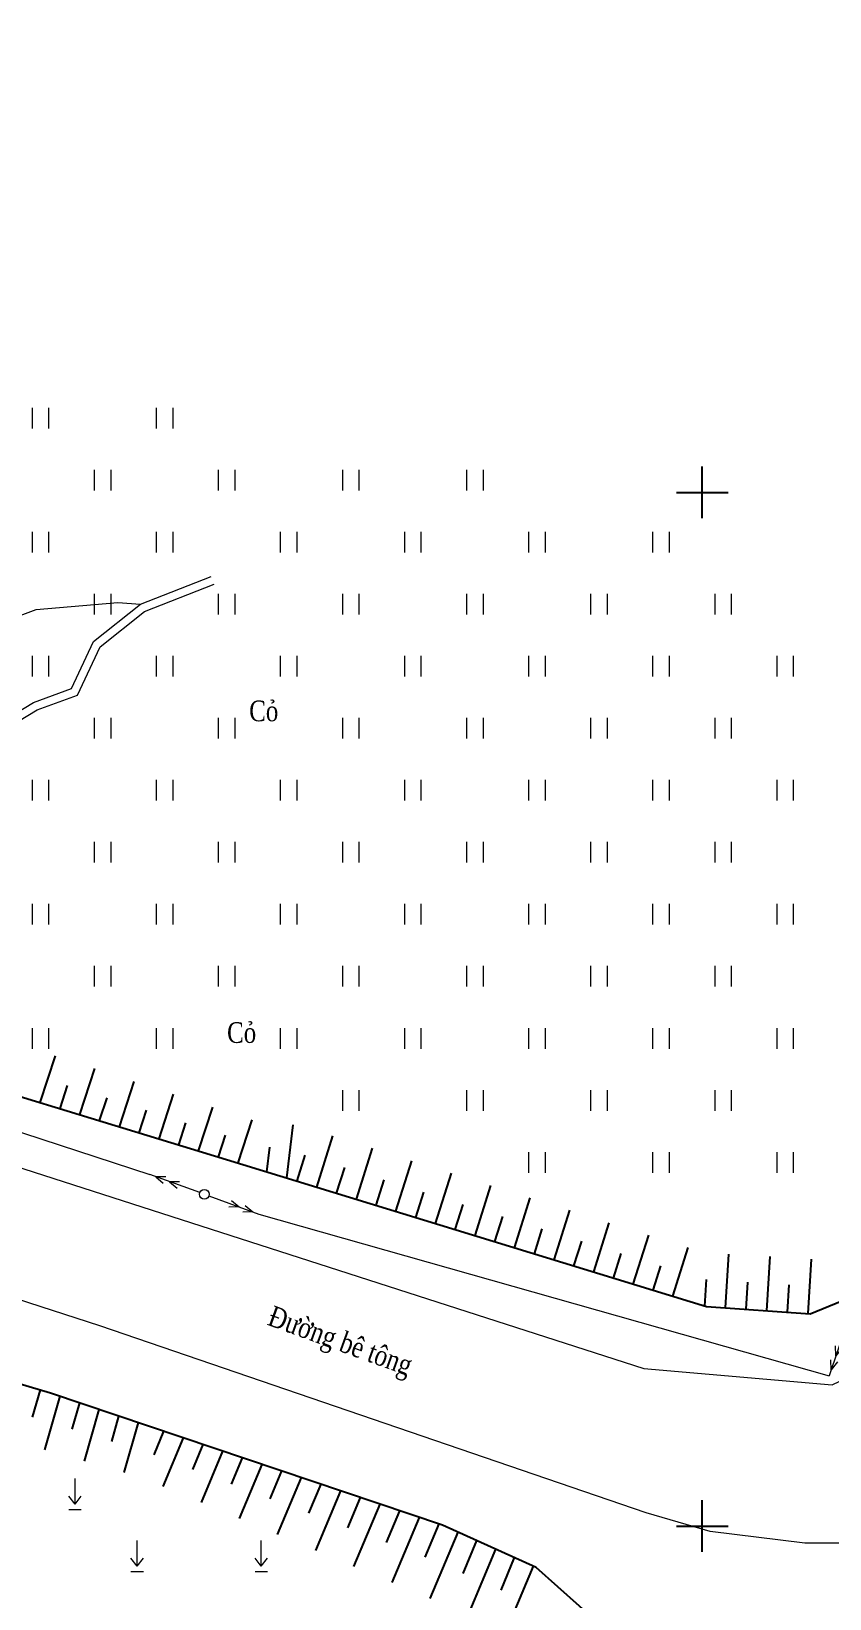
# Model space of a CAD drawing. Header units: metres. Extents: x 585499 to 586851, y 1565849 to 1566901.
# Drawn here: x 585917.6 to 585956.2, y 1566196.5 to 1566272.3 of the extents above; entities that cross this region are included whole.
import ezdxf

# ---------------------------------------------------------------- set-up
doc = ezdxf.new("R2010")
doc.units = ezdxf.units.M
for name, color, linetype in [('CTL', 165, 'Continuous'), ('K_HUNG', 7, 'Continuous'), ('taluy', 15, 'Continuous')]:
    doc.layers.add(name, color=color, linetype=linetype)
for name, color, linetype, lineweight in [('duong bo', 97, 'Continuous', 0), ('duong nhua-bt', 10, 'Continuous', 0), ('Ghi chu', 2, 'Continuous', 5), ('text', 7, 'Continuous', 0), ('ThucVat', 90, 'Continuous', 0), ('thuy van', 111, 'Continuous', 0), ('đuongdien', 2, 'Continuous', 0)]:
    doc.layers.add(name, color=color, linetype=linetype, lineweight=lineweight)
doc.styles.add('ghi chu', font='times.ttf', dxfattribs={"height": 1})
doc.linetypes.add('B_DAP_CAO1', pattern='A,0.2,[130,ltypeshp.shx,S=0.7500000000000001,R=0,X=0,Y=0.75],1.2,[130,ltypeshp.shx,S=0.25,R=0,X=0,Y=0.25],1', length=2.4)
doc.linetypes.add('TAluy-500', pattern='A,0.667,[130,ltypeshp.shx,S=-0.25,R=0,X=-0.25,Y=0.25],0.333', length=1)
doc.linetypes.add('TAluy-500N', pattern='A,0.667,[130,ltypeshp.shx,S=-0.25,R=0,X=0.25,Y=-0.25],0.333', length=1)

# ---------------------------------------------------------------- blocks, each defined once
blk = doc.blocks.new('cdct')
at = {"layer": 'Ghi chu'}
for points in [[(-0.9471882375665928, 0), (-11.22761537194384, 0)], [(-8.176448829700973, -0.6559830730514022), (-10, 0), (-8.176448829700973, 0.6967160433578101)], [(-5.322867662595911, -0.6559830730514022), (-7.146418832894994, 0), (-5.322867662595911, 0.6967160433578101)], [(0.9471882370920071, 0), (11.22761537194384, 0)], [(5.322867662595911, -0.6559830730514022), (7.146418832894938, 0), (5.322867662595911, 0.6967160433578101)], [(8.176448829700917, -0.6559830730514022), (10, 0), (8.176448829700917, 0.6967160433578101)]]:
    blk.add_lwpolyline(points, dxfattribs=at)
blk.add_circle((0, 0), 0.9471882373144785, dxfattribs=at)
blk = doc.blocks.new('dcs')
at = {"layer": 'ThucVat', "color": 8}
for points in [[(587828.5704343354, 1565298.143865199), (587828.5704343354, 1565297.143865199)], [(587829.3704343354, 1565298.143865199), (587829.3704343354, 1565297.143865199)]]:
    blk.add_lwpolyline(points, dxfattribs=at)
blk = doc.blocks.new('aa')
at = {"layer": 'ThucVat', "color": 8}
for p, q in [((586849.3487158166, 1565409.619042327), (586849.3487158166, 1565410.869042327)), ((586849.3487158166, 1565409.619042327), (586849.0487158166, 1565410.019042327)), ((586849.3487158166, 1565409.619042327), (586849.6487158167, 1565410.019042327)), ((586849.0487158166, 1565409.369042327), (586849.6487158167, 1565409.369042327))]:
    blk.add_line(p, q, dxfattribs=at)

msp = doc.modelspace()

# ---------------------------------------------------------------- linework, layer by layer
at = {"layer": 'CTL', "color": 8}
for p, q in [((585918.000519759, 1566220.489035575, 14.25), (585918.7340319513, 1566222.745331165, 14.25)), ((585918.000519759, 1566220.489035575, 14.25), (585918.7340319513, 1566222.745331165, 14.25)), ((585919.913685524, 1566219.904999892, 14.25), (585920.6360466408, 1566222.12699459, 14.25)), ((585919.913685524, 1566219.904999892, 14.25), (585920.6360466408, 1566222.12699459, 14.25)), ((585921.8268512891, 1566219.320964208, 14.25), (585922.5380613302, 1566221.508658014, 14.25)), ((585921.8268512891, 1566219.320964208, 14.25), (585922.5380613302, 1566221.508658014, 14.25)), ((585918.9571026416, 1566220.197017734, 14.25), (585919.3210709689, 1566221.316590306, 14.25)), ((585918.9571026416, 1566220.197017734, 14.25), (585919.3210709689, 1566221.316590306, 14.25)), ((585920.8702684066, 1566219.61298205, 14.25), (585921.2286611961, 1566220.715404176, 14.25)), ((585920.8702684066, 1566219.61298205, 14.25), (585921.2286611961, 1566220.715404176, 14.25)), ((585923.7400170541, 1566218.736928525, 14.25), (585924.4400760197, 1566220.890321438, 14.25)), ((585923.7400170541, 1566218.736928525, 14.25), (585924.4400760197, 1566220.890321438, 14.25)), ((585922.7834341716, 1566219.028946367, 14.25), (585923.1362514233, 1566220.114218046, 14.25)), ((585922.7834341716, 1566219.028946367, 14.25), (585923.1362514233, 1566220.114218046, 14.25)), ((585925.6531828194, 1566218.152892841, 14.25), (585926.3420907093, 1566220.271984862, 14.25)), ((585925.6531828194, 1566218.152892841, 14.25), (585926.3420907093, 1566220.271984862, 14.25)), ((585924.6965999367, 1566218.444910683, 14.25), (585925.0438416506, 1566219.513031917, 14.25)), ((585924.6965999367, 1566218.444910683, 14.25), (585925.0438416506, 1566219.513031917, 14.25)), ((585927.566080348, 1566217.568032058, 14.25), (585928.2441053988, 1566219.653648286, 14.25)), ((585927.566080348, 1566217.568032058, 14.25), (585928.2441053988, 1566219.653648286, 14.25)), ((585929.9247676271, 1566216.844151003, 14.25), (585930.2268254085, 1566219.4032889, 14.25)), ((585929.9247676271, 1566216.844151003, 14.25), (585930.2268254085, 1566219.4032889, 14.25)), ((585926.6097657018, 1566217.860874999, 14.25), (585926.9514318779, 1566218.911845787, 14.25)), ((585926.6097657018, 1566217.860874999, 14.25), (585926.9514318779, 1566218.911845787, 14.25)), ((585928.9530261554, 1566217.142378432, 14.25), (585929.0933726591, 1566218.331442506, 14.25)), ((585928.9530261554, 1566217.142378432, 14.25), (585929.0933726591, 1566218.331442506, 14.25)), ((585931.3718962437, 1566216.400027275, 14.25), (585932.1502088081, 1566218.875590088, 14.25)), ((585931.3718962437, 1566216.400027275, 14.25), (585932.1502088081, 1566218.875590088, 14.25)), ((585930.4158822226, 1566216.693427949, 14.25), (585930.8060640612, 1566217.934471322, 14.25)), ((585930.4158822226, 1566216.693427949, 14.25), (585930.8060640612, 1566217.934471322, 14.25)), ((585933.2839242858, 1566215.813225926, 14.25), (585934.0581346245, 1566218.275740874, 14.25)), ((585933.2839242858, 1566215.813225926, 14.25), (585934.0581346245, 1566218.275740874, 14.25)), ((585935.1959523279, 1566215.226424578, 14.25), (585935.9660604409, 1566217.675891661, 14.25)), ((585935.1959523279, 1566215.226424578, 14.25), (585935.9660604409, 1566217.675891661, 14.25)), ((585932.3279102646, 1566216.1066266, 14.25), (585932.7160409904, 1566217.341146041, 14.25)), ((585932.3279102646, 1566216.1066266, 14.25), (585932.7160409904, 1566217.341146041, 14.25)), ((585937.10798037, 1566214.639623229, 14.25), (585937.8739862572, 1566217.076042447, 14.25)), ((585937.10798037, 1566214.639623229, 14.25), (585937.8739862572, 1566217.076042447, 14.25)), ((585934.2399383067, 1566215.519825252, 14.25), (585934.6260179197, 1566216.74782076, 14.25)), ((585934.2399383067, 1566215.519825252, 14.25), (585934.6260179197, 1566216.74782076, 14.25)), ((585936.1519663489, 1566214.933023904, 14.25), (585936.5359948489, 1566216.154495479, 14.25)), ((585936.1519663489, 1566214.933023904, 14.25), (585936.5359948489, 1566216.154495479, 14.25)), ((585939.0200084121, 1566214.052821881, 14.25), (585939.7819120736, 1566216.476193233, 14.25)), ((585939.0200084121, 1566214.052821881, 14.25), (585939.7819120736, 1566216.476193233, 14.25)), ((585938.063994391, 1566214.346222555, 14.25), (585938.4459717781, 1566215.561170198, 14.25)), ((585938.063994391, 1566214.346222555, 14.25), (585938.4459717781, 1566215.561170198, 14.25)), ((585940.9320364542, 1566213.466020532, 14.25), (585941.68983789, 1566215.876344019, 14.25)), ((585940.9320364542, 1566213.466020532, 14.25), (585941.68983789, 1566215.876344019, 14.25)), ((585939.9760224331, 1566213.759421207, 14.25), (585940.3559487074, 1566214.967844917, 14.25)), ((585939.9760224331, 1566213.759421207, 14.25), (585940.3559487074, 1566214.967844917, 14.25)), ((585942.8440644963, 1566212.879219184, 14.25), (585943.5977637063, 1566215.276494806, 14.25)), ((585942.8440644963, 1566212.879219184, 14.25), (585943.5977637063, 1566215.276494806, 14.25)), ((585944.7560925385, 1566212.292417835, 14.25), (585945.5056895227, 1566214.676645592, 14.25)), ((585944.7560925385, 1566212.292417835, 14.25), (585945.5056895227, 1566214.676645592, 14.25)), ((585941.8880504753, 1566213.172619858, 14.25), (585942.2659256367, 1566214.374519635, 14.25)), ((585941.8880504753, 1566213.172619858, 14.25), (585942.2659256367, 1566214.374519635, 14.25)), ((585943.8000785173, 1566212.58581851, 14.25), (585944.1759025659, 1566213.781194354, 14.25)), ((585943.8000785173, 1566212.58581851, 14.25), (585944.1759025659, 1566213.781194354, 14.25)), ((585946.6681205805, 1566211.705616487, 14.25), (585947.4136153391, 1566214.076796378, 14.25)), ((585946.6681205805, 1566211.705616487, 14.25), (585947.4136153391, 1566214.076796378, 14.25)), ((585945.7121065594, 1566211.999017161, 14.25), (585946.0858794951, 1566213.187869073, 14.25)), ((585945.7121065594, 1566211.999017161, 14.25), (585946.0858794951, 1566213.187869073, 14.25)), ((585948.5801486226, 1566211.118815138, 14.25), (585949.3215411555, 1566213.476947164, 14.25)), ((585948.5801486226, 1566211.118815138, 14.25), (585949.3215411555, 1566213.476947164, 14.25)), ((585951.1231204217, 1566210.555634344, 14.25), (585951.2814647149, 1566213.158553567, 14.25)), ((585951.1231204217, 1566210.555634344, 14.25), (585951.2814647149, 1566213.158553567, 14.25)), ((585953.1185088891, 1566210.419051178, 14.25), (585953.2777742778, 1566213.037111692, 14.25)), ((585953.1185088891, 1566210.419051178, 14.25), (585953.2777742778, 1566213.037111692, 14.25)), ((585947.6241346017, 1566211.412215813, 14.25), (585947.9958564246, 1566212.594543792, 14.25)), ((585947.6241346017, 1566211.412215813, 14.25), (585947.9958564246, 1566212.594543792, 14.25)), ((585955.1138973566, 1566210.282468012, 14.25), (585955.2740838407, 1566212.915669817, 14.25)), ((585955.1138973566, 1566210.282468012, 14.25), (585955.2740838407, 1566212.915669817, 14.25)), ((585950.1266589895, 1566210.644191154, 14.25), (585950.2049844614, 1566211.931732829, 14.25)), ((585950.1266589895, 1566210.644191154, 14.25), (585950.2049844614, 1566211.931732829, 14.25)), ((585952.1208146553, 1566210.48734276, 14.25), (585952.2002170759, 1566211.792587695, 14.25)), ((585952.1208146553, 1566210.48734276, 14.25), (585952.2002170759, 1566211.792587695, 14.25)), ((585954.1162031229, 1566210.350759595, 14.25), (585954.1960660911, 1566211.663575175, 14.25)), ((585954.1162031229, 1566210.350759595, 14.25), (585954.1960660911, 1566211.663575175, 14.25)), ((585917.987974111, 1566206.585188606, 14.25), (585917.6137742526, 1566205.276485806, 14.25)), ((585917.987974111, 1566206.585188606, 14.25), (585917.6137742526, 1566205.276485806, 14.25)), ((585918.9418973525, 1566206.283885178, 14.25), (585918.2010431536, 1566203.692868793, 14.25)), ((585918.9418973525, 1566206.283885178, 14.25), (585918.2010431536, 1566203.692868793, 14.25)), ((585919.8904714589, 1566205.963874025, 14.25), (585919.526491686, 1566204.690914303, 14.25)), ((585919.8904714589, 1566205.963874025, 14.25), (585919.526491686, 1566204.690914303, 14.25)), ((585920.8390455655, 1566205.643862872, 14.25), (585920.1239806727, 1566203.143040367, 14.25)), ((585920.8390455655, 1566205.643862872, 14.25), (585920.1239806727, 1566203.143040367, 14.25)), ((585921.787619672, 1566205.32385172, 14.25), (585921.4365345521, 1566204.095988937, 14.25)), ((585921.787619672, 1566205.32385172, 14.25), (585921.4365345521, 1566204.095988937, 14.25)), ((585922.7361937785, 1566205.003840567, 14.25), (585922.0469181917, 1566202.593211941, 14.25)), ((585922.7361937785, 1566205.003840567, 14.25), (585922.0469181917, 1566202.593211941, 14.25)), ((585923.9623166699, 1566204.5901955, 14.25), (585923.4834412632, 1566203.448808848, 14.25)), ((585923.9623166699, 1566204.5901955, 14.25), (585923.4834412632, 1566203.448808848, 14.25)), ((585924.9123021812, 1566204.269708195, 14.25), (585923.926694396, 1566201.920538549, 14.25)), ((585924.9123021812, 1566204.269708195, 14.25), (585923.926694396, 1566201.920538549, 14.25)), ((585925.8622876924, 1566203.949220891, 14.25), (585925.3555553139, 1566202.741437896, 14.25)), ((585925.8622876924, 1566203.949220891, 14.25), (585925.3555553139, 1566202.741437896, 14.25)), ((585926.8122732035, 1566203.628733586, 14.25), (585925.7709514748, 1566201.146771254, 14.25)), ((585926.8122732035, 1566203.628733586, 14.25), (585925.7709514748, 1566201.146771254, 14.25)), ((585927.7622587149, 1566203.308246282, 14.25), (585927.2276693645, 1566202.034066944, 14.25)), ((585927.7622587149, 1566203.308246282, 14.25), (585927.2276693645, 1566202.034066944, 14.25)), ((585928.7122442261, 1566202.987758977, 14.25), (585927.6152085536, 1566200.373003958, 14.25)), ((585928.7122442261, 1566202.987758977, 14.25), (585927.6152085536, 1566200.373003958, 14.25)), ((585929.6622297374, 1566202.667271673, 14.25), (585929.0997834152, 1566201.326695992, 14.25)), ((585929.6622297374, 1566202.667271673, 14.25), (585929.0997834152, 1566201.326695992, 14.25)), ((585930.6122152486, 1566202.346784368, 14.25), (585929.4594656324, 1566199.599236663, 14.25)), ((585930.6122152486, 1566202.346784368, 14.25), (585929.4594656324, 1566199.599236663, 14.25)), ((585931.5622007599, 1566202.026297064, 14.25), (585930.9718974659, 1566200.61932504, 14.25)), ((585931.5622007599, 1566202.026297064, 14.25), (585930.9718974659, 1566200.61932504, 14.25)), ((585932.5121862711, 1566201.705809759, 14.25), (585931.3037227114, 1566198.825469368, 14.25)), ((585932.5121862711, 1566201.705809759, 14.25), (585931.3037227114, 1566198.825469368, 14.25)), ((585933.4621717824, 1566201.385322455, 14.25), (585932.8440115165, 1566199.911954087, 14.25)), ((585933.4621717824, 1566201.385322455, 14.25), (585932.8440115165, 1566199.911954087, 14.25)), ((585934.4121572936, 1566201.06483515, 14.25), (585933.1479797902, 1566198.051702073, 14.25)), ((585934.4121572936, 1566201.06483515, 14.25), (585933.1479797902, 1566198.051702073, 14.25)), ((585935.3621428049, 1566200.744347846, 14.25), (585934.7161255672, 1566199.204583135, 14.25)), ((585935.3621428049, 1566200.744347846, 14.25), (585934.7161255672, 1566199.204583135, 14.25)), ((585936.312128316, 1566200.423860541, 14.25), (585934.9922368691, 1566197.277934778, 14.25)), ((585936.312128316, 1566200.423860541, 14.25), (585934.9922368691, 1566197.277934778, 14.25)), ((585937.2621138273, 1566200.103373237, 14.25), (585936.5882396179, 1566198.497212183, 14.25)), ((585937.2621138273, 1566200.103373237, 14.25), (585936.5882396179, 1566198.497212183, 14.25)), ((585938.181271717, 1566199.709409125, 14.25), (585936.8364939479, 1566196.504167482, 14.25)), ((585938.181271717, 1566199.709409125, 14.25), (585936.8364939479, 1566196.504167482, 14.25)), ((585939.0929801152, 1566199.297689351, 14.25), (585938.4258013013, 1566197.707486593, 14.25)), ((585939.0929801152, 1566199.297689351, 14.25), (585938.4258013013, 1566197.707486593, 14.25)), ((585940.0046885133, 1566198.885969577, 14.25), (585938.6807510267, 1566195.730400187, 14.25)), ((585940.0046885133, 1566198.885969577, 14.25), (585938.6807510267, 1566195.730400187, 14.25)), ((585940.9163969115, 1566198.474249803, 14.25), (585940.2596382388, 1566196.908883172, 14.25)), ((585940.9163969115, 1566198.474249803, 14.25), (585940.2596382388, 1566196.908883172, 14.25)), ((585941.8281053097, 1566198.062530029, 14.25), (585940.5250081056, 1566194.956632892, 14.25)), ((585941.8281053097, 1566198.062530029, 14.25), (585940.5250081056, 1566194.956632892, 14.25))]:
    msp.add_line(p, q, dxfattribs=at)
at = {"layer": 'duong bo', "color": 8, "linetype": 'B_DAP_CAO1', "elevation": 14.25}
msp.add_lwpolyline([(585898.8045618113, 1566236.403208427), (585901.338, 1566237.596), (585906.462, 1566238.81), (585913.836, 1566242.852), (585917.8010000001, 1566244.33), (585921.75, 1566244.668), (585922.8430198502, 1566244.591229059)], dxfattribs=at)
at = {"layer": 'duong nhua-bt', "color": 8, "elevation": 14.25}
for points in [[(585855.3920000001, 1566272.302), (585850.7150000001, 1566256.224), (585850.052, 1566253.234), (585849.554, 1566248.547), (585850.439, 1566244.547), (585854.4160000001, 1566239.327), (585857.7640000001, 1566237.01), (585891.015, 1566225.71), (585947.1760000001, 1566207.63), (585956.2870000001, 1566206.835), (585959.483, 1566208.358), (585962.1470000001, 1566210.916), (585964.5800000001, 1566215.159), (585967.533, 1566221.544)], [(585959.008, 1566199.167), (585954.959, 1566199.173), (585950.386, 1566199.736), (585947.2910000001, 1566200.649), (585920.8720000001, 1566209.69), (585920.8720000001, 1566209.69), (585920.8720000001, 1566209.69), (585857.106, 1566230.357), (585845.613, 1566228.5), (585840.9720000001, 1566223.736), (585835.008, 1566203.384), (585828.838, 1566182.683), (585822.1440000001, 1566160.364), (585815.62, 1566138.732), (585811.4990000001, 1566124.426), (585810.289, 1566120.043), (585805.211, 1566102.437), (585800.248, 1566084.844), (585794.142, 1566063.072), (585783.338, 1566026.597)]]:
    msp.add_lwpolyline(points, dxfattribs=at)
at = {"layer": 'K_HUNG', "color": 8}
for p, q in [((585950, 1566248.75), (585950, 1566251.25)), ((585948.75, 1566250), (585951.25, 1566250)), ((585950, 1566198.75), (585950, 1566201.25)), ((585948.75, 1566200), (585951.25, 1566200))]:
    msp.add_line(p, q, dxfattribs=at)
at = {"layer": 'taluy', "color": 8, "elevation": 14.25}
for points in [[(585856.424, 1566271.781), (585853.323, 1566259.904), (585851.165, 1566251.491), (585851.679, 1566248.064), (585852.444, 1566245.594), (585854.4230000001, 1566242.228), (585857.029, 1566239.721), (585859.5950000001, 1566238.307), (585891.9550000001, 1566228.44), (585927.0090000001, 1566217.739), (585950.212, 1566210.618), (585955.223, 1566210.275), (585959.5370000001, 1566212.044), (585961.8579458884, 1566215.385625887)], [(585856.424, 1566271.781), (585853.323, 1566259.904), (585851.165, 1566251.491), (585851.679, 1566248.064), (585852.444, 1566245.594), (585854.4230000001, 1566242.228), (585857.029, 1566239.721), (585859.5950000001, 1566238.307), (585891.9550000001, 1566228.44), (585927.0090000001, 1566217.739), (585950.212, 1566210.618), (585955.223, 1566210.275), (585959.5370000001, 1566212.044), (585961.8579458884, 1566215.385625887)], [(585941.971, 1566197.998), (585937.447, 1566200.041), (585918.491, 1566206.436), (585898.682, 1566212.311), (585878.473, 1566219.768), (585860.432, 1566224.191), (585857.2370000001, 1566224.338), (585848.8239032316, 1566225.135681775)], [(585941.971, 1566197.998), (585937.447, 1566200.041), (585918.491, 1566206.436), (585898.682, 1566212.311), (585878.473, 1566219.768), (585860.432, 1566224.191), (585857.2370000001, 1566224.338), (585848.8239032316, 1566225.135681775)], [(585919.2540000001, 1566078.492), (585922.463, 1566088.289), (585929.844, 1566114.207), (585937.908, 1566139.023), (585943.439, 1566156.601), (585950.24, 1566177.7), (585952.0480000001, 1566182.253), (585950.876, 1566186.954), (585949.203, 1566190.439), (585945.1100000001, 1566195.196), (585941.971, 1566197.998)], [(585919.2540000001, 1566078.492), (585922.463, 1566088.289), (585929.844, 1566114.207), (585937.908, 1566139.023), (585943.439, 1566156.601), (585950.24, 1566177.7), (585952.0480000001, 1566182.253), (585950.876, 1566186.954), (585949.203, 1566190.439), (585945.1100000001, 1566195.196), (585941.971, 1566197.998)]]:
    msp.add_lwpolyline(points, dxfattribs=at)
at = {"layer": 'thuy van', "color": 8, "linetype": 'TAluy-500N', "elevation": 14.25}
msp.add_lwpolyline([(585874.5128449133, 1566238.779586339), (585876.4096956311, 1566240.78078451), (585877.7781926839, 1566240.752509777), (585883.6023340042, 1566235.899560845), (585887.6950197428, 1566234.518575122), (585891.3136804838, 1566234.249320725), (585894.7315246435, 1566234.85961477), (585898.8045618113, 1566236.403208427), (585902.2784526413, 1566236.288908846), (585906.3706712559, 1566234.888991724), (585910.2838427362, 1566235.472200077), (585914.1031492384, 1566237.68113474), (585917.669001555, 1566239.83912309), (585919.505957474, 1566240.512479821), (585920.5748867061, 1566242.787405779), (585922.8430198502, 1566244.591229059), (585926.259983428, 1566245.931195006)], dxfattribs=at)
msp.add_lwpolyline([(585874.5128449133, 1566238.779586339), (585876.4096956311, 1566240.78078451), (585877.7781926839, 1566240.752509777), (585883.6023340042, 1566235.899560845), (585887.6950197428, 1566234.518575122), (585891.3136804838, 1566234.249320725), (585894.7315246435, 1566234.85961477), (585898.8045618113, 1566236.403208427), (585902.2784526413, 1566236.288908846), (585906.3706712559, 1566234.888991724), (585910.2838427362, 1566235.472200077), (585914.1031492384, 1566237.68113474), (585917.669001555, 1566239.83912309), (585919.505957474, 1566240.512479821), (585920.5748867061, 1566242.787405779), (585922.8430198502, 1566244.591229059), (585926.259983428, 1566245.931195006)], dxfattribs=at)
at = {"layer": 'thuy van', "color": 8, "linetype": 'TAluy-500', "elevation": 14.25}
msp.add_lwpolyline([(585874.8031550868, 1566238.504413661), (585876.578304369, 1566240.37721549), (585877.6298073161, 1566240.355490223), (585883.4036659958, 1566235.544439156), (585887.6149802572, 1566234.123424878), (585891.3343195162, 1566233.846679275), (585894.8384753566, 1566234.47238523), (585898.8714381887, 1566236.000791573), (585902.2055473588, 1566235.891091154), (585906.3333287443, 1566234.479008276), (585910.4181572639, 1566235.087799923), (585914.3068507618, 1566237.33686526), (585917.8429984452, 1566239.476876911), (585919.798042526, 1566240.193520179), (585920.897113294, 1566242.532594221), (585923.0449801498, 1566244.240770941), (585926.4060165721, 1566245.558804994)], dxfattribs=at)
msp.add_lwpolyline([(585874.8031550868, 1566238.504413661), (585876.578304369, 1566240.37721549), (585877.6298073161, 1566240.355490223), (585883.4036659958, 1566235.544439156), (585887.6149802572, 1566234.123424878), (585891.3343195162, 1566233.846679275), (585894.8384753566, 1566234.47238523), (585898.8714381887, 1566236.000791573), (585902.2055473588, 1566235.891091154), (585906.3333287443, 1566234.479008276), (585910.4181572639, 1566235.087799923), (585914.3068507618, 1566237.33686526), (585917.8429984452, 1566239.476876911), (585919.798042526, 1566240.193520179), (585920.897113294, 1566242.532594221), (585923.0449801498, 1566244.240770941), (585926.4060165721, 1566245.558804994)], dxfattribs=at)
at = {"layer": 'đuongdien', "color": 8, "elevation": 14.25}
for points in [[(585894.4729769846, 1566226.438700015), (585923.2910230153, 1566217.006299985)], [(585928.5689769846, 1566215.093700015), (585956.1413564228, 1566207.269478903)]]:
    msp.add_lwpolyline(points, dxfattribs=at)

# ---------------------------------------------------------------- block references
at = {"layer": 'Ghi chu', "color": 8}
for p, xscale, yscale, zscale, rotation in [((585925.9299999999, 1566216.05, 14.25), 0.250000000050685, 0.250000000050685, 0.250000000050685, 160.0807363077729), ((585957.0270000001, 1566209.933, 14.25), 0.249999999932685, 0.249999999932685, 0.249999999932685, 71.60759187456085)]:
    msp.add_blockref('cdct', p, dxfattribs=dict(at, xscale=xscale, yscale=yscale, zscale=zscale, rotation=rotation))
at = {"layer": 'ThucVat', "color": 8}
for name, p in [('dcs', (-1910.966790357488, 955.9491310024168)), ('dcs', (-1904.966790357488, 955.9491310024168)), ('dcs', (-1907.966790357488, 952.9491310024168)), ('dcs', (-1901.966790357488, 952.9491310024168)), ('dcs', (-1895.966790357488, 952.9491310024168)), ('dcs', (-1889.966790357488, 952.9491310024168)), ('dcs', (-1910.966790357488, 949.9491310024168)), ('dcs', (-1904.966790357488, 949.9491310024168)), ('dcs', (-1898.966790357488, 949.9491310024168)), ('dcs', (-1892.966790357488, 949.9491310024168)), ('dcs', (-1886.966790357488, 949.9491310024168)), ('dcs', (-1880.966790357488, 949.9491310024168)), ('dcs', (-1907.966790357488, 946.9491310024168)), ('dcs', (-1907.966790357488, 946.9491310024168)), ('dcs', (-1901.966790357488, 946.9491310024168)), ('dcs', (-1901.966790357488, 946.9491310024168)), ('dcs', (-1895.966790357488, 946.9491310024168)), ('dcs', (-1895.966790357488, 946.9491310024168)), ('dcs', (-1889.966790357488, 946.9491310024168)), ('dcs', (-1889.966790357488, 946.9491310024168)), ('dcs', (-1883.966790357488, 946.9491310024168)), ('dcs', (-1883.966790357488, 946.9491310024168)), ('dcs', (-1877.966790357488, 946.9491310024168)), ('dcs', (-1877.966790357488, 946.9491310024168)), ('dcs', (-1910.966790357488, 943.9491310024168)), ('dcs', (-1910.966790357488, 943.9491310024168)), ('dcs', (-1904.966790357488, 943.9491310024168)), ('dcs', (-1904.966790357488, 943.9491310024168)), ('dcs', (-1898.966790357488, 943.9491310024168)), ('dcs', (-1898.966790357488, 943.9491310024168)), ('dcs', (-1892.966790357488, 943.9491310024168)), ('dcs', (-1892.966790357488, 943.9491310024168)), ('dcs', (-1886.966790357488, 943.9491310024168)), ('dcs', (-1886.966790357488, 943.9491310024168)), ('dcs', (-1880.966790357488, 943.9491310024168)), ('dcs', (-1880.966790357488, 943.9491310024168)), ('dcs', (-1874.966790357488, 943.9491310024168)), ('dcs', (-1874.966790357488, 943.9491310024168)), ('dcs', (-1907.966790357488, 940.9491310024168)), ('dcs', (-1901.966790357488, 940.9491310024168)), ('dcs', (-1895.966790357488, 940.9491310024168)), ('dcs', (-1889.966790357488, 940.9491310024168)), ('dcs', (-1883.966790357488, 940.9491310024168)), ('dcs', (-1877.966790357488, 940.9491310024168)), ('dcs', (-1910.966790357488, 937.9491310024168)), ('dcs', (-1904.966790357488, 937.9491310024168)), ('dcs', (-1898.966790357488, 937.9491310024168)), ('dcs', (-1892.966790357488, 937.9491310024168)), ('dcs', (-1886.966790357488, 937.9491310024168)), ('dcs', (-1880.966790357488, 937.9491310024168)), ('dcs', (-1874.966790357488, 937.9491310024168)), ('dcs', (-1907.966790357488, 934.9491310024168)), ('dcs', (-1901.966790357488, 934.9491310024168)), ('dcs', (-1895.966790357488, 934.9491310024168)), ('dcs', (-1889.966790357488, 934.9491310024168)), ('dcs', (-1883.966790357488, 934.9491310024168)), ('dcs', (-1877.966790357488, 934.9491310024168)), ('dcs', (-1910.966790357488, 931.9491310024168)), ('dcs', (-1904.966790357488, 931.9491310024168)), ('dcs', (-1898.966790357488, 931.9491310024168)), ('dcs', (-1892.966790357488, 931.9491310024168)), ('dcs', (-1886.966790357488, 931.9491310024168)), ('dcs', (-1880.966790357488, 931.9491310024168)), ('dcs', (-1874.966790357488, 931.9491310024168)), ('dcs', (-1907.966790357488, 928.9491310024168)), ('dcs', (-1901.966790357488, 928.9491310024168)), ('dcs', (-1895.966790357488, 928.9491310024168)), ('dcs', (-1889.966790357488, 928.9491310024168)), ('dcs', (-1883.966790357488, 928.9491310024168)), ('dcs', (-1877.966790357488, 928.9491310024168)), ('dcs', (-1910.966790357488, 925.9491310024168)), ('dcs', (-1904.966790357488, 925.9491310024168)), ('dcs', (-1898.966790357488, 925.9491310024168)), ('dcs', (-1892.966790357488, 925.9491310024168)), ('dcs', (-1886.966790357488, 925.9491310024168)), ('dcs', (-1880.966790357488, 925.9491310024168)), ('dcs', (-1874.966790357488, 925.9491310024168)), ('dcs', (-1895.966790357488, 922.9491310024168)), ('dcs', (-1889.966790357488, 922.9491310024168)), ('dcs', (-1883.966790357488, 922.9491310024168)), ('dcs', (-1877.966790357488, 922.9491310024168)), ('dcs', (-1886.966790357488, 919.9491310024168)), ('dcs', (-1880.966790357488, 919.9491310024168)), ('dcs', (-1874.966790357488, 919.9491310024168)), ('aa', (-929.6653447324643, 791.4369802984875)), ('aa', (-926.6653447324643, 788.4369802984875)), ('aa', (-920.6653447324643, 788.4369802984875))]:
    msp.add_blockref(name, p, dxfattribs=at)

# ---------------------------------------------------------------- texts
at = {"layer": 'text', "color": 8, "style": 'ghi chu', "width": 0.8}
for p in [(585928.0986982919, 1566238.932338328, 14.25), (585927.0296498581, 1566223.373431837, 14.25)]:
    msp.add_text('Cỏ', height=0.9999999999999998, dxfattribs=at).set_placement(p)
msp.add_text('Ðường bê tông', height=1, rotation=339.9881353747325, dxfattribs=at).set_placement((585928.9278159303, 1566209.749637703, 14.25))

doc.saveas('drawing.dxf')
